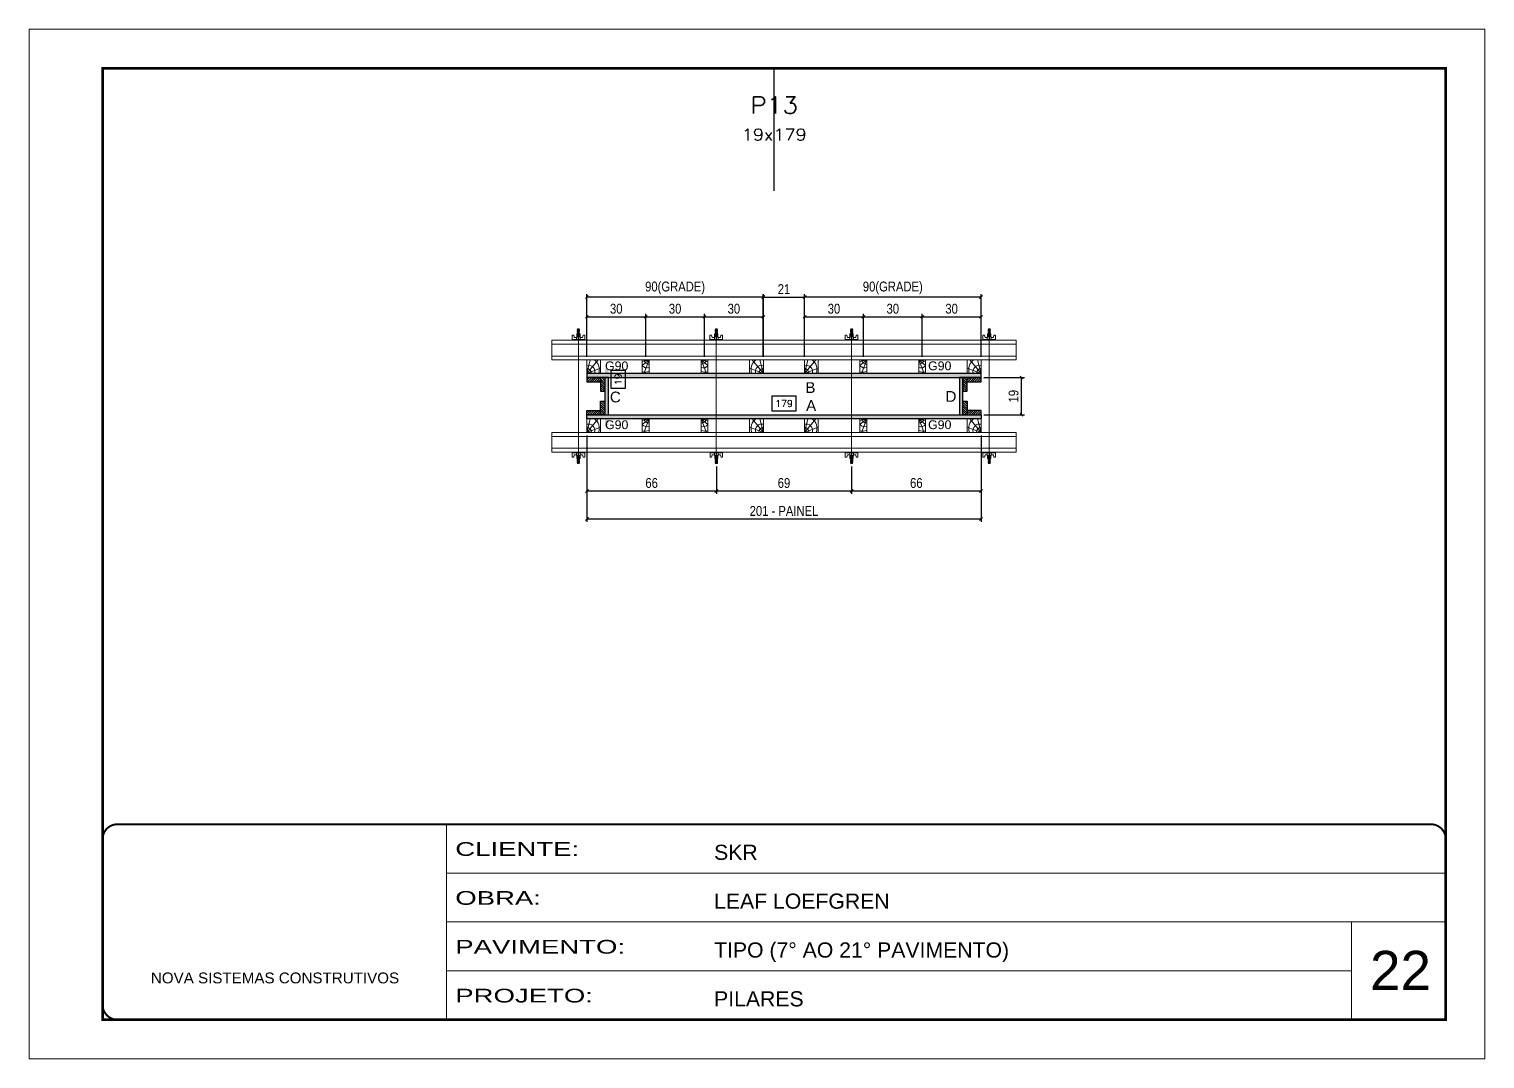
# Model space of a CAD drawing. Extents: x 14400 to 27878, y -21631 to 6985.
# Drawn here: x 16012 to 17497, y 192 to 1242 of the extents above; entities that cross this region are included whole.
import ezdxf
from ezdxf.enums import TextEntityAlignment as Align

# ---------------------------------------------------------------- set-up
doc = ezdxf.new("R2010")
doc.units = 0
for name, pattern in [('CONTINUO', [0]), ('DASHED', [0.75, 0.5, -0.25]), ('HIDDEN', [0.375, 0.25, -0.125])]:
    doc.linetypes.add(name, pattern=pattern)
for name, color, linetype, lineweight in [('CARIMBO', 255, 'Continuous', 9), ('Folhas', 255, 'Continuous', 9), ('Hachura', 251, 'Continuous', 9), ('Madeira', 126, 'Continuous', 18), ('Perfil Metálico', 224, 'Continuous', 18), ('SARRAFO DE PRESSAO', 251, 'DASHED', 9), ('Texto Seção', 7, 'Continuous', 15)]:
    doc.layers.add(name, color=color, linetype=linetype, lineweight=lineweight)
for name, color, linetype in [('CHAPA', 1, 'Continuous'), ('COTA', 241, 'Continuous'), ('MEIO_PONT', 93, 'Continuous'), ('SARRAFO', 251, 'Continuous'), ('Texto de Titulo', 7, 'Continuous'), ('Texto Qtd Sarr', 242, 'Continuous'), ('TEXTO_GERAL', 7, 'Continuous')]:
    doc.layers.add(name, color=color, linetype=linetype)
doc.styles.add('ARIAL', font='arial.ttf')
doc.styles.add('COTA TECNICA 2X', font='techl___.ttf', dxfattribs={"height": 10})
doc.styles.add('ROMANS', font='romans.shx')
doc.styles.add('SANSSERIF', font='sas_____.pfb')
doc.styles.add('Tecnologia', font='')
doc.styles.get('Tecnologia').set_extended_font_data('Forgotten Futurist')
doc.dimstyles.new('SECAO PILAR', dxfattribs={"dimtxt": 10, "dimasz": 3, "dimexe": 3, "dimexo": 3, "dimgap": 3, "dimtad": 1, "dimdec": 1, "dimlfac": 0.5, "dimzin": 12, "dimdsep": 46, "dimtxsty": 'COTA TECNICA 2X', "dimblk1": 'OBLIQUE', "dimblk2": 'OBLIQUE', "dimsah": 1, "dimcen": 0.9, "dimclrd": 256, "dimclre": 256, "dimclrt": 256, "dimadec": 1, "dimazin": 3, "dimtfac": 1, "dimtdec": 1, "dimtmove": 0, "dimatfit": 3, "dimfxl": 1, "dimtolj": 1, "dimtzin": 12, "dimarcsym": 0})
doc.dimstyles.new('SECÇÃO 2', dxfattribs={"dimtxt": 7, "dimasz": 6, "dimexe": 0.18, "dimexo": 2, "dimgap": -4, "dimtad": 3, "dimdec": 1, "dimlfac": 0.5, "dimzin": 12, "dimdsep": 46, "dimtxsty": 'ROMANS', "dimblk": 'ARCHTICK', "dimcen": 0.09, "dimse1": 1, "dimse2": 1, "dimsd1": 1, "dimsd2": 1, "dimclrd": 180, "dimclre": 5, "dimclrt": 1, "dimadec": 0, "dimazin": 3, "dimtfac": 1, "dimtdec": 1, "dimtofl": 0, "dimtmove": 0, "dimatfit": 3, "dimldrblk": 'ARCHTICK', "dimfxl": 1, "dimtolj": 1, "dimtzin": 0, "dimarcsym": 0})
pattern_1 = [(225, (7457.0154, -22042.8167), (1.12253202, -1.12253202), [])]

# ---------------------------------------------------------------- blocks, each defined once
blk = doc.blocks.new('9999999999')
at = {"color": 30, "linetype": 'CONTINUO'}
for p, q in [((98564.6, 34230.2), (98564.6, 34429.4)), ((98564.6, 34379.6), (99584, 34379.6)), ((98564.6, 34329.8), (99488, 34329.8)), ((99584, 34329.8), (99488, 34329.8)), ((99488, 34329.8), (99488, 34230.2)), ((98564.6, 34280), (99488, 34280))]:
    blk.add_line(p, q, dxfattribs=at)
at = {"color": 30, "linetype": 'CONTINUO', "const_width": 2}
blk.add_lwpolyline([(99584, 34230.2), (99584, 34414.4, 0.414214), (99569, 34429.4), (98229, 34429.4, 0.414214), (98214, 34414.4), (98214, 34245.2, 0.414214), (98229, 34230.2), (99584, 34230.2)], format="xyb", dxfattribs=at)
at = {"layer": 'Folhas'}
blk.add_lwpolyline([(98139, 34190.2), (99624, 34190.2), (99624, 35240.2), (98139, 35240.2)], close=True, dxfattribs=at)
at = {"layer": 'Folhas', "color": 30, "const_width": 3}
blk.add_lwpolyline([(98214, 34230.2), (99584, 34230.2), (99584, 35200.2), (98214, 35200.2)], close=True, dxfattribs=at)
at = {"color": 7, "linetype": 'Continuous', "ltscale": 5, "style": 'ARIAL'}
for s, height, p in [('SKR', 15.48, (98837.7, 34393.1)), ('LEAF LOEFGREN', 15.483, (98837.7, 34343.3)), ('TIPO (7° AO 21° PAVIMENTO)', 15.483, (98837.7, 34293.5)), ('NOVA SISTEMAS CONSTRUTIVOS', 11.059, (98263.2, 34267.2)), ('PILARES', 15.48, (98837.7, 34243.7))]:
    blk.add_text(s, height=height, dxfattribs=at).set_placement(p)
at = {"layer": 'Folhas', "color": 7, "style": 'Tecnologia', "width": 1.5}
for s, p in [('CLIENTE:', (98573.7, 34397.2)), ('OBRA:', (98573.7, 34347.3)), ('PAVIMENTO:', (98573.7, 34297.5)), ('PROJETO:', (98573.7, 34247.7))]:
    blk.add_text(s, height=14, dxfattribs=at).set_placement(p)
blk = doc.blocks.new('*D1628')
at = {"layer": 'COTA', "color": 180, "lineweight": -2, "transparency": 16777216}
for p, q in [((16620.4, 893.8), (16605.4, 893.8)), ((16605.4, 893.8), (16605.4, 875.8)), ((16620.4, 875.8), (16620.4, 893.8)), ((16605.4, 875.8), (16620.4, 875.8))]:
    blk.add_line(p, q, dxfattribs=at)
at = {"layer": 'Defpoints', "color": 0, "transparency": 16777216}
for p in [(16620.3, 886.6), (16620.3, 848.6), (16624.4, 848.6)]:
    blk.add_point(p, dxfattribs=at)
at = {"layer": 'COTA', "color": 1, "transparency": 16777216, "insert": (16612.9, 884.8), "char_height": 7, "attachment_point": 5, "rotation": 90, "style": 'ROMANS'}
blk.add_mtext('\\A1;19', dxfattribs=at)
blk = doc.blocks.new('_ArchTick')
at = {"color": 0, "linetype": 'ByBlock', "const_width": 0.15}
blk.add_lwpolyline([(-0.5, -0.5), (0.5, 0.5)], dxfattribs=at)
blk = doc.blocks.new('*D1629')
at = {"layer": 'COTA', "color": 180, "lineweight": -2, "transparency": 16777216}
for p, q in [((16794.3, 867.6), (16769.6, 867.6)), ((16769.6, 867.6), (16769.6, 852.6)), ((16794.3, 852.6), (16794.3, 867.6)), ((16769.6, 852.6), (16794.3, 852.6))]:
    blk.add_line(p, q, dxfattribs=at)
at = {"layer": 'Defpoints', "color": 0, "transparency": 16777216}
for p in [(16603, 848.6), (16961, 848.6), (16961, 848.6)]:
    blk.add_point(p, dxfattribs=at)
at = {"layer": 'COTA', "color": 1, "transparency": 16777216, "insert": (16782, 860.1), "char_height": 7, "attachment_point": 5, "style": 'ROMANS'}
blk.add_mtext('\\A1;179', dxfattribs=at)
blk = doc.blocks.new('_Oblique')
at = {"color": 0, "linetype": 'ByBlock', "lineweight": -2}
blk.add_line((-0.5, -0.5), (0.5, 0.5), dxfattribs=at)
blk = doc.blocks.new('*D1630')
at = {"layer": 'COTA', "lineweight": -2, "transparency": 16777216}
for p, q in [((16581, 827.6), (16581, 739.4)), ((16983, 827.6), (16983, 739.4)), ((16581, 742.4), (16983, 742.4))]:
    blk.add_line(p, q, dxfattribs=at)
at = {"layer": 'Defpoints', "color": 0, "transparency": 16777216}
for p in [(16581, 830.6), (16983, 830.6), (16983, 742.4)]:
    blk.add_point(p, dxfattribs=at)
at = {"layer": 'COTA', "lineweight": -2, "transparency": 16777216, "xscale": 3, "yscale": 3, "zscale": 3, "rotation": 180}
blk.add_blockref('_Oblique', (16581, 742.4), dxfattribs=at)
at = {"layer": 'COTA', "lineweight": -2, "transparency": 16777216, "xscale": 3, "yscale": 3, "zscale": 3}
blk.add_blockref('_Oblique', (16983, 742.4), dxfattribs=at)
at = {"layer": 'COTA', "transparency": 16777216, "insert": (16782, 750.5), "char_height": 10, "attachment_point": 5, "style": 'COTA TECNICA 2X'}
blk.add_mtext('\\A1;201 - PAINEL', dxfattribs=at)
blk = doc.blocks.new('*D1631')
at = {"layer": 'COTA', "lineweight": -2, "transparency": 16777216}
for p, q in [((16581, 827.6), (16581, 767.9)), ((16713, 795.8), (16713, 767.9)), ((16581, 770.9), (16713, 770.9))]:
    blk.add_line(p, q, dxfattribs=at)
at = {"layer": 'Defpoints', "color": 0, "transparency": 16777216}
for p in [(16581, 830.6), (16713, 798.8), (16713, 770.9)]:
    blk.add_point(p, dxfattribs=at)
at = {"layer": 'COTA', "lineweight": -2, "transparency": 16777216, "xscale": 3, "yscale": 3, "zscale": 3, "rotation": 180}
blk.add_blockref('_Oblique', (16581, 770.9), dxfattribs=at)
at = {"layer": 'COTA', "lineweight": -2, "transparency": 16777216, "xscale": 3, "yscale": 3, "zscale": 3}
blk.add_blockref('_Oblique', (16713, 770.9), dxfattribs=at)
at = {"layer": 'COTA', "transparency": 16777216, "insert": (16647, 779), "char_height": 10, "attachment_point": 5, "style": 'COTA TECNICA 2X'}
blk.add_mtext('\\A1;66', dxfattribs=at)
blk = doc.blocks.new('*D1632')
at = {"layer": 'COTA', "lineweight": -2, "transparency": 16777216}
for p, q in [((16983, 827.6), (16983, 767.9)), ((16851, 795.8), (16851, 767.9)), ((16851, 770.9), (16983, 770.9))]:
    blk.add_line(p, q, dxfattribs=at)
at = {"layer": 'Defpoints', "color": 0, "transparency": 16777216}
for p in [(16983, 830.6), (16851, 798.8), (16983, 770.9)]:
    blk.add_point(p, dxfattribs=at)
at = {"layer": 'COTA', "lineweight": -2, "transparency": 16777216, "xscale": 3, "yscale": 3, "zscale": 3, "rotation": 180}
blk.add_blockref('_Oblique', (16851, 770.9), dxfattribs=at)
at = {"layer": 'COTA', "lineweight": -2, "transparency": 16777216, "xscale": 3, "yscale": 3, "zscale": 3}
blk.add_blockref('_Oblique', (16983, 770.9), dxfattribs=at)
at = {"layer": 'COTA', "transparency": 16777216, "insert": (16917, 779), "char_height": 10, "attachment_point": 5, "style": 'COTA TECNICA 2X'}
blk.add_mtext('\\A1;66', dxfattribs=at)
blk = doc.blocks.new('C')
at = {"layer": 'Hachura', "color": 0}
for p, q in [((0, 3.22), (0, -3.22)), ((0.45, 3.22), (0, 3.22)), ((0.46, 3.16), (0, 3.16)), ((0.46, 3.05), (0, 3.05)), ((0.46, 2.88), (0, 2.88)), ((0, 2.75), (0, -1.16)), ((0.46, 2.65), (0, 2.65)), ((0.46, 2.23), (0, 2.23)), ((0.46, 1.51), (0, 1.51)), ((0.39, 0.49), (0.17, 0.49)), ((0.45, -3.23), (0.45, 3.22)), ((0.45, 3.22), (2.58, 3.22)), ((1.74, 0.97), (0.45, 0.97)), ((1.45, 0.1), (0.45, 0.1)), ((1.35, 1.94), (1.35, 0.96)), ((2.58, 2.39), (1.47, 2.09)), ((1.74, -0.97), (1.74, 0.97)), ((1.74, 0.97), (1.74, 0.84)), ((1.74, 0.97), (1.74, 0.84)), ((1.74, 0.84), (3.35, 0.84)), ((3.35, 0.45), (1.74, 0.45)), ((2.58, 3.22), (2.58, 2.39)), ((3.32, 0.84), (3.32, -0.84)), ((3.35, 0.84), (3.35, -0.84)), ((3.68, 0.45), (3.35, 0.45)), ((3.84, -0.52), (3.35, 0.45)), ((3.35, 0.06), (3.67, -0.57)), ((3.68, 0.45), (4.16, -0.52)), ((3.72, 0.5), (4.25, -0.57)), ((4.37, -0.55), (3.83, 0.53)), ((4.15, 0.45), (3.93, 0.45)), ((4.42, -0.52), (3.93, 0.45)), ((4.15, 0.45), (4.26, 0.45)), ((4.26, 0.45), (4.74, -0.52)), ((4.3, 0.5), (4.83, -0.57)), ((4.95, -0.55), (4.41, 0.53)), ((4.51, 0.45), (4.84, 0.45)), ((5, -0.52), (4.51, 0.45)), ((4.84, 0.45), (5.32, -0.52)), ((4.88, 0.5), (5.41, -0.57)), ((5.53, -0.55), (4.99, 0.53)), ((5.58, -0.52), (5.09, 0.45)), ((5.42, 0.45), (5.09, 0.45)), ((5.58, -0.52), (5.09, 0.45)), ((5.42, 0.45), (5.74, -0.19)), ((5.46, 0.5), (5.74, -0.07)), ((5.74, 0.19), (5.57, 0.53)), ((5.74, 0.32), (5.68, 0.45)), ((5.68, 0.45), (5.74, 0.45)), ((5.74, 0.45), (5.9, 0.29)), ((5.74, 0.45), (5.74, -0.52)), ((5.9, -0.36), (5.9, 0.29)), ((0.45, 0), (0, 0)), ((0.46, -1.52), (0, -1.52)), ((0.46, -2.23), (0, -2.23)), ((0.46, -2.65), (0, -2.65)), ((0.46, -2.88), (0, -2.88)), ((0.46, -3.05), (0, -3.05)), ((0.46, -3.16), (0, -3.16)), ((0, -3.22), (2.57, -3.22)), ((0.08, -0.48), (0.29, -0.48)), ((0.29, -0.48), (0.4, -0.48)), ((0.45, 0), (0.45, -0.97)), ((0.45, -0.16), (1.45, -0.16)), ((0.45, -0.65), (0.45, -0.32)), ((0.45, -3.23), (0.45, -0.65)), ((0.45, -0.97), (1.74, -0.97)), ((1.35, -1.94), (1.35, -0.97)), ((2.58, -2.39), (1.47, -2.1)), ((3.35, -0.32), (1.74, -0.32)), ((3.35, -0.84), (1.74, -0.84)), ((2.58, -3.23), (2.58, -2.39)), ((3.35, -0.07), (3.58, -0.52)), ((3.35, -0.52), (3.58, -0.52)), ((3.84, -0.52), (4.16, -0.52)), ((4.42, -0.52), (4.74, -0.52)), ((4.63, -0.52), (4.74, -0.52)), ((5, -0.52), (5.32, -0.52)), ((5.58, -0.52), (5.74, -0.52)), ((5.74, -0.52), (5.9, -0.36)), ((5.74, -0.52), (5.74, -0.52))]:
    blk.add_line(p, q, dxfattribs=at)
for centre, radius, start, end in [((1.52, 1.94), 0.161, 104.74356, 180), ((1.44, -0.03), 0.129, 272.69497, 87.30503), ((3.81, 0.39), 0.143, 25.56881, 154.43119), ((4.39, 0.39), 0.143, 25.56881, 154.43119), ((4.97, 0.39), 0.143, 25.56881, 154.43119), ((5.55, 0.39), 0.143, 25.56881, 154.43119), ((0.17, -0.37), 0.174, 221.74404, 317.85924), ((1.52, -1.94), 0.161, 180, 255.25644), ((3.71, -0.4), 0.174, 222.14076, 318.25596), ((4.29, -0.4), 0.174, 222.14076, 318.25596), ((4.87, -0.4), 0.174, 222.14076, 318.25596), ((5.45, -0.4), 0.174, 222.14076, 318.25596), ((5.61, -0.4), 0.174, 317.85924, 318.25596)]:
    blk.add_arc(centre, radius, start, end, dxfattribs=at)
blk = doc.blocks.new('*D1633')
at = {"layer": 'COTA', "lineweight": -2, "transparency": 16777216}
for p, q in [((16713, 795.8), (16713, 767.9)), ((16851, 795.8), (16851, 767.9)), ((16713, 770.9), (16851, 770.9))]:
    blk.add_line(p, q, dxfattribs=at)
at = {"layer": 'Defpoints', "color": 0, "transparency": 16777216}
for p in [(16713, 798.8), (16851, 798.8), (16851, 770.9)]:
    blk.add_point(p, dxfattribs=at)
at = {"layer": 'COTA', "lineweight": -2, "transparency": 16777216, "xscale": 3, "yscale": 3, "zscale": 3, "rotation": 180}
blk.add_blockref('_Oblique', (16713, 770.9), dxfattribs=at)
at = {"layer": 'COTA', "lineweight": -2, "transparency": 16777216, "xscale": 3, "yscale": 3, "zscale": 3}
blk.add_blockref('_Oblique', (16851, 770.9), dxfattribs=at)
at = {"layer": 'COTA', "transparency": 16777216, "insert": (16782, 779), "char_height": 10, "attachment_point": 5, "style": 'COTA TECNICA 2X'}
blk.add_mtext('\\A1;69', dxfattribs=at)
blk = doc.blocks.new('*D1634')
at = {"layer": 'COTA', "lineweight": -2, "transparency": 16777216}
for p, q in [((16803, 907.6), (16803, 951.5)), ((16863, 907.6), (16863, 951.5)), ((16803, 948.5), (16863, 948.5))]:
    blk.add_line(p, q, dxfattribs=at)
at = {"layer": 'Defpoints', "color": 0, "transparency": 16777216}
for p in [(16863, 948.5), (16803, 904.6), (16863, 904.6)]:
    blk.add_point(p, dxfattribs=at)
at = {"layer": 'COTA', "lineweight": -2, "transparency": 16777216, "xscale": 3, "yscale": 3, "zscale": 3, "rotation": 180}
blk.add_blockref('_Oblique', (16803, 948.5), dxfattribs=at)
at = {"layer": 'COTA', "lineweight": -2, "transparency": 16777216, "xscale": 3, "yscale": 3, "zscale": 3}
blk.add_blockref('_Oblique', (16863, 948.5), dxfattribs=at)
at = {"layer": 'COTA', "transparency": 16777216, "insert": (16833, 956.7), "char_height": 10, "attachment_point": 5, "style": 'COTA TECNICA 2X'}
blk.add_mtext('\\A1;30', dxfattribs=at)
blk = doc.blocks.new('*D1635')
at = {"layer": 'COTA', "lineweight": -2, "transparency": 16777216}
for p, q in [((16863, 907.6), (16863, 951.5)), ((16923, 907.6), (16923, 951.5)), ((16863, 948.5), (16923, 948.5))]:
    blk.add_line(p, q, dxfattribs=at)
at = {"layer": 'Defpoints', "color": 0, "transparency": 16777216}
for p in [(16923, 948.5), (16863, 904.6), (16923, 904.6)]:
    blk.add_point(p, dxfattribs=at)
at = {"layer": 'COTA', "lineweight": -2, "transparency": 16777216, "xscale": 3, "yscale": 3, "zscale": 3, "rotation": 180}
blk.add_blockref('_Oblique', (16863, 948.5), dxfattribs=at)
at = {"layer": 'COTA', "lineweight": -2, "transparency": 16777216, "xscale": 3, "yscale": 3, "zscale": 3}
blk.add_blockref('_Oblique', (16923, 948.5), dxfattribs=at)
at = {"layer": 'COTA', "transparency": 16777216, "insert": (16893, 956.7), "char_height": 10, "attachment_point": 5, "style": 'COTA TECNICA 2X'}
blk.add_mtext('\\A1;30', dxfattribs=at)
blk = doc.blocks.new('*D1636')
at = {"layer": 'COTA', "lineweight": -2, "transparency": 16777216}
for p, q in [((16923, 907.6), (16923, 951.5)), ((16983, 907.6), (16983, 951.5)), ((16923, 948.5), (16983, 948.5))]:
    blk.add_line(p, q, dxfattribs=at)
at = {"layer": 'Defpoints', "color": 0, "transparency": 16777216}
for p in [(16983, 948.5), (16923, 904.6), (16983, 904.6)]:
    blk.add_point(p, dxfattribs=at)
at = {"layer": 'COTA', "lineweight": -2, "transparency": 16777216, "xscale": 3, "yscale": 3, "zscale": 3, "rotation": 180}
blk.add_blockref('_Oblique', (16923, 948.5), dxfattribs=at)
at = {"layer": 'COTA', "lineweight": -2, "transparency": 16777216, "xscale": 3, "yscale": 3, "zscale": 3}
blk.add_blockref('_Oblique', (16983, 948.5), dxfattribs=at)
at = {"layer": 'COTA', "transparency": 16777216, "insert": (16953, 956.7), "char_height": 10, "attachment_point": 5, "style": 'COTA TECNICA 2X'}
blk.add_mtext('\\A1;30', dxfattribs=at)
blk = doc.blocks.new('*D1637')
at = {"layer": 'COTA', "lineweight": -2, "transparency": 16777216}
for p, q in [((16803, 907.6), (16803, 971.7)), ((16983, 968.7), (16803, 968.7)), ((16983, 907.6), (16983, 971.7))]:
    blk.add_line(p, q, dxfattribs=at)
at = {"layer": 'Defpoints', "color": 0, "transparency": 16777216}
for p in [(16803, 968.7), (16803, 904.6), (16983, 904.6)]:
    blk.add_point(p, dxfattribs=at)
at = {"layer": 'COTA', "lineweight": -2, "transparency": 16777216, "xscale": 3, "yscale": 3, "zscale": 3, "rotation": 180}
blk.add_blockref('_Oblique', (16803, 968.7), dxfattribs=at)
at = {"layer": 'COTA', "lineweight": -2, "transparency": 16777216, "xscale": 3, "yscale": 3, "zscale": 3}
blk.add_blockref('_Oblique', (16983, 968.7), dxfattribs=at)
at = {"layer": 'COTA', "transparency": 16777216, "insert": (16893, 977.9), "char_height": 10, "attachment_point": 5, "style": 'COTA TECNICA 2X'}
blk.add_mtext('\\A1;90(GRADE)', dxfattribs=at)
blk = doc.blocks.new('*D1638')
at = {"layer": 'COTA', "lineweight": -2, "transparency": 16777216}
for p, q in [((16986, 886.6), (17027.3, 886.6)), ((17024.3, 848.6), (17024.3, 886.6)), ((16986, 848.6), (17027.3, 848.6))]:
    blk.add_line(p, q, dxfattribs=at)
at = {"layer": 'Defpoints', "color": 0, "transparency": 16777216}
for p in [(16983, 886.6), (17024.3, 886.6), (16983, 848.6)]:
    blk.add_point(p, dxfattribs=at)
at = {"layer": 'COTA', "lineweight": -2, "transparency": 16777216, "xscale": 3, "yscale": 3, "zscale": 3}
for p, rotation in [((17024.3, 886.6), 90), ((17024.3, 848.6), 270)]:
    blk.add_blockref('_Oblique', p, dxfattribs=dict(at, rotation=rotation))
at = {"layer": 'COTA', "transparency": 16777216, "insert": (17016.2, 867.6), "char_height": 10, "attachment_point": 5, "rotation": 90, "style": 'COTA TECNICA 2X'}
blk.add_mtext('\\A1;19', dxfattribs=at)
blk = doc.blocks.new('PONTALETE')
at = {"layer": 'Madeira'}
for q in [(2.71, 7), (7, 5.76), (7, 1.74)]:
    blk.add_line((0, 0), q, dxfattribs=at)
blk.add_lwpolyline([(0, 0), (7, 0), (7, 7), (0, 7)], close=True, dxfattribs=at)
for centre, radius, start, end in [((2.04, 0.06), 6.23, 37.28179, 109.09128), ((1.09, 0.9), 3.19, 343.60304, 109.98471), ((-0.21, -0.78), 3.09, 14.63219, 86.0383)]:
    blk.add_arc(centre, radius, start, end, dxfattribs=at)
blk = doc.blocks.new('MEIO PONTALETE')
at = {"layer": 'Madeira'}
for q in [(2.71, 7), (3.5, 2.88), (3.5, 0.87)]:
    blk.add_line((0, 0), q, dxfattribs=at)
blk.add_lwpolyline([(0, 0), (3.5, 0), (3.5, 7), (0, 7)], close=True, dxfattribs=at)
for centre, radius, start, end in [((2.04, 0.06), 6.23, 76.44987, 109.09128), ((1.09, 0.9), 3.19, 40.90626, 109.98471), ((-0.21, -0.78), 3.09, 14.63219, 86.0383)]:
    blk.add_arc(centre, radius, start, end, dxfattribs=at)
blk = doc.blocks.new('*D1639')
at = {"layer": 'COTA', "lineweight": -2, "transparency": 16777216}
for p, q in [((16580.9, 907.6), (16580.9, 951.5)), ((16640.9, 907.6), (16640.9, 951.5)), ((16580.9, 948.5), (16640.9, 948.5))]:
    blk.add_line(p, q, dxfattribs=at)
at = {"layer": 'Defpoints', "color": 0, "transparency": 16777216}
for p in [(16640.9, 948.5), (16580.9, 904.6), (16640.9, 904.6)]:
    blk.add_point(p, dxfattribs=at)
at = {"layer": 'COTA', "lineweight": -2, "transparency": 16777216, "xscale": 3, "yscale": 3, "zscale": 3, "rotation": 180}
blk.add_blockref('_Oblique', (16580.9, 948.5), dxfattribs=at)
at = {"layer": 'COTA', "lineweight": -2, "transparency": 16777216, "xscale": 3, "yscale": 3, "zscale": 3}
blk.add_blockref('_Oblique', (16640.9, 948.5), dxfattribs=at)
at = {"layer": 'COTA', "transparency": 16777216, "insert": (16610.9, 956.7), "char_height": 10, "attachment_point": 5, "style": 'COTA TECNICA 2X'}
blk.add_mtext('\\A1;30', dxfattribs=at)
blk = doc.blocks.new('*D1640')
at = {"layer": 'COTA', "lineweight": -2, "transparency": 16777216}
for p, q in [((16640.9, 907.6), (16640.9, 951.5)), ((16700.9, 907.6), (16700.9, 951.5)), ((16640.9, 948.5), (16700.9, 948.5))]:
    blk.add_line(p, q, dxfattribs=at)
at = {"layer": 'Defpoints', "color": 0, "transparency": 16777216}
for p in [(16700.9, 948.5), (16640.9, 904.6), (16700.9, 904.6)]:
    blk.add_point(p, dxfattribs=at)
at = {"layer": 'COTA', "lineweight": -2, "transparency": 16777216, "xscale": 3, "yscale": 3, "zscale": 3, "rotation": 180}
blk.add_blockref('_Oblique', (16640.9, 948.5), dxfattribs=at)
at = {"layer": 'COTA', "lineweight": -2, "transparency": 16777216, "xscale": 3, "yscale": 3, "zscale": 3}
blk.add_blockref('_Oblique', (16700.9, 948.5), dxfattribs=at)
at = {"layer": 'COTA', "transparency": 16777216, "insert": (16670.9, 956.7), "char_height": 10, "attachment_point": 5, "style": 'COTA TECNICA 2X'}
blk.add_mtext('\\A1;30', dxfattribs=at)
blk = doc.blocks.new('*D1641')
at = {"layer": 'COTA', "lineweight": -2, "transparency": 16777216}
for p, q in [((16700.9, 907.6), (16700.9, 951.5)), ((16760.9, 907.6), (16760.9, 951.5)), ((16700.9, 948.5), (16760.9, 948.5))]:
    blk.add_line(p, q, dxfattribs=at)
at = {"layer": 'Defpoints', "color": 0, "transparency": 16777216}
for p in [(16760.9, 948.5), (16700.9, 904.6), (16760.9, 904.6)]:
    blk.add_point(p, dxfattribs=at)
at = {"layer": 'COTA', "lineweight": -2, "transparency": 16777216, "xscale": 3, "yscale": 3, "zscale": 3, "rotation": 180}
blk.add_blockref('_Oblique', (16700.9, 948.5), dxfattribs=at)
at = {"layer": 'COTA', "lineweight": -2, "transparency": 16777216, "xscale": 3, "yscale": 3, "zscale": 3}
blk.add_blockref('_Oblique', (16760.9, 948.5), dxfattribs=at)
at = {"layer": 'COTA', "transparency": 16777216, "insert": (16730.9, 956.7), "char_height": 10, "attachment_point": 5, "style": 'COTA TECNICA 2X'}
blk.add_mtext('\\A1;30', dxfattribs=at)
blk = doc.blocks.new('*D1642')
at = {"layer": 'COTA', "lineweight": -2, "transparency": 16777216}
for p, q in [((16580.9, 907.6), (16580.9, 971.7)), ((16760.9, 968.7), (16580.9, 968.7)), ((16760.9, 907.6), (16760.9, 971.7))]:
    blk.add_line(p, q, dxfattribs=at)
at = {"layer": 'Defpoints', "color": 0, "transparency": 16777216}
for p in [(16580.9, 968.7), (16580.9, 904.6), (16760.9, 904.6)]:
    blk.add_point(p, dxfattribs=at)
at = {"layer": 'COTA', "lineweight": -2, "transparency": 16777216, "xscale": 3, "yscale": 3, "zscale": 3, "rotation": 180}
blk.add_blockref('_Oblique', (16580.9, 968.7), dxfattribs=at)
at = {"layer": 'COTA', "lineweight": -2, "transparency": 16777216, "xscale": 3, "yscale": 3, "zscale": 3}
blk.add_blockref('_Oblique', (16760.9, 968.7), dxfattribs=at)
at = {"layer": 'COTA', "transparency": 16777216, "insert": (16670.9, 977.9), "char_height": 10, "attachment_point": 5, "style": 'COTA TECNICA 2X'}
blk.add_mtext('\\A1;90(GRADE)', dxfattribs=at)
blk = doc.blocks.new('*D1643')
at = {"layer": 'COTA', "lineweight": -2, "transparency": 16777216}
for p, q in [((16761, 907.6), (16761, 971.7)), ((16761, 968.7), (16803, 968.7)), ((16803, 907.6), (16803, 971.7))]:
    blk.add_line(p, q, dxfattribs=at)
at = {"layer": 'Defpoints', "color": 0, "transparency": 16777216}
for p in [(16803, 968.7), (16761, 904.6), (16803, 904.6)]:
    blk.add_point(p, dxfattribs=at)
at = {"layer": 'COTA', "lineweight": -2, "transparency": 16777216, "xscale": 3, "yscale": 3, "zscale": 3, "rotation": 180}
blk.add_blockref('_Oblique', (16761, 968.7), dxfattribs=at)
at = {"layer": 'COTA', "lineweight": -2, "transparency": 16777216, "xscale": 3, "yscale": 3, "zscale": 3}
blk.add_blockref('_Oblique', (16803, 968.7), dxfattribs=at)
at = {"layer": 'COTA', "transparency": 16777216, "insert": (16782, 976.8), "char_height": 10, "attachment_point": 5, "style": 'COTA TECNICA 2X'}
blk.add_mtext('\\A1;21', dxfattribs=at)
blk = doc.blocks.new('titulo1')
at = {"layer": 'Defpoints', "color": 252, "linetype": 'HIDDEN', "ltscale": 2}
blk.add_line((0, 0), (0, 125), dxfattribs=at)
at = {"layer": 'Defpoints', "style": 'ROMANS', "oblique": 15}
blk.add_attdef('FOLHA', text='', height=10, dxfattribs=at).set_placement((0, 15.6), align=Align.MIDDLE_CENTER)
at = {"layer": 'Texto Qtd Sarr', "color": 3, "style": 'ROMANS', "oblique": 15}
for tag, height, p in [('TITULO', 17, (0, 71.4)), ('SEÇÃO', 12, (0, 41.5))]:
    blk.add_attdef(tag, text='', height=height, dxfattribs=at).set_placement(p, align=Align.MIDDLE_CENTER)

msp = doc.modelspace()

# ---------------------------------------------------------------- hatches: boundary and pattern name
at = {"layer": 'Hachura'}
h = msp.add_hatch(color=256, dxfattribs=at)
h.dxf.hatch_style = 1
h.paths.add_polyline_path([(16599.367, 836.591), (16602.967, 836.591), (16602.967, 895.591), (16599.367, 895.591)])
h = msp.add_hatch(color=256, dxfattribs=at)
h.dxf.hatch_style = 1
h.paths.add_polyline_path([(16982.967, 886.591), (16982.967, 890.591), (16580.967, 890.591), (16580.967, 886.591)])
h = msp.add_hatch(dxfattribs=at)
h.set_pattern_fill('ANSI31', color=256, scale=0.5, angle=180, style=0)
h.set_pattern_definition(pattern_1)
h.paths.add_polyline_path([(16594.967, 886.591), (16594.967, 882.191), (16580.967, 882.191), (16580.967, 886.591)])
h = msp.add_hatch(dxfattribs=at)
h.set_pattern_fill('ANSI31', color=256, scale=0.5, angle=270, style=0)
h.set_pattern_definition([(315, (39490.7754, -8616.3604), (1.12253202, 1.12253202), [])])
h.paths.add_polyline_path([(16599.367, 872.591), (16594.967, 872.591), (16594.967, 886.591), (16599.367, 886.591)])
h = msp.add_hatch(color=256, dxfattribs=at)
h.dxf.hatch_style = 1
h.paths.add_polyline_path([(16960.967, 848.591), (16964.567, 848.591), (16964.567, 886.591), (16960.967, 886.591)])
h = msp.add_hatch(dxfattribs=at)
h.set_pattern_fill('ANSI31', color=256, scale=0.5, angle=270, style=0)
h.set_pattern_definition([(315, (39860.3754, -8616.3604), (1.12253202, 1.12253202), [])])
h.paths.add_polyline_path([(16968.967, 872.591), (16964.567, 872.591), (16964.567, 886.591), (16968.967, 886.591)])
h = msp.add_hatch(dxfattribs=at)
h.set_pattern_fill('ANSI31', color=256, scale=0.5, angle=180, style=0)
h.set_pattern_definition([(225, (7845.0154, -22042.8167), (1.12253202, -1.12253202), [])])
h.paths.add_polyline_path([(16982.967, 886.591), (16982.967, 882.191), (16968.967, 882.191), (16968.967, 886.591)])
h = msp.add_hatch(dxfattribs=at)
h.set_pattern_fill('ANSI31', color=256, scale=0.5, angle=270, style=0)
h.set_pattern_definition([(315, (39490.7754, -8604.3604), (1.12253202, 1.12253202), [])])
h.paths.add_polyline_path([(16599.367, 862.591), (16594.967, 862.591), (16594.967, 848.591), (16599.367, 848.591)])
h = msp.add_hatch(dxfattribs=at)
h.set_pattern_fill('ANSI31', color=256, scale=0.5, angle=270, style=0)
h.set_pattern_definition([(315, (39860.3754, -8604.3604), (1.12253202, 1.12253202), [])])
h.paths.add_polyline_path([(16968.967, 862.591), (16964.567, 862.591), (16964.567, 848.591), (16968.967, 848.591)])
h = msp.add_hatch(dxfattribs=at)
h.set_pattern_fill('ANSI31', color=256, scale=0.5, angle=180, style=0)
h.set_pattern_definition(pattern_1)
h.paths.add_polyline_path([(16594.967, 848.591), (16594.967, 852.991), (16580.967, 852.991), (16580.967, 848.591)])
h = msp.add_hatch(color=256, dxfattribs=at)
h.dxf.hatch_style = 1
h.paths.add_polyline_path([(16982.967, 848.591), (16982.967, 844.591), (16580.967, 844.591), (16580.967, 848.591)])
h = msp.add_hatch(dxfattribs=at)
h.set_pattern_fill('ANSI31', color=256, scale=0.5, angle=180, style=0)
h.set_pattern_definition([(225, (7480.0154, -22042.8167), (1.12253202, -1.12253202), [])])
h.paths.add_polyline_path([(16968.967, 848.591), (16968.967, 852.991), (16982.967, 852.991), (16982.967, 848.591)])

# ---------------------------------------------------------------- linework, layer by layer
at = {"layer": 'CHAPA'}
for points in [[(16982.967, 886.591), (16982.967, 890.591), (16580.967, 890.591), (16580.967, 886.591)], [(16960.967, 848.591), (16964.567, 848.591), (16964.567, 886.591), (16960.967, 886.591)], [(16982.967, 848.591), (16982.967, 844.591), (16580.967, 844.591), (16580.967, 848.591)]]:
    msp.add_lwpolyline(points, close=True, dxfattribs=at)
msp.add_lwpolyline([(16599.367, 848.591), (16602.967, 848.591), (16602.967, 886.591), (16599.367, 886.591), (16599.367, 848.591)], dxfattribs=at)
at = {"layer": 'Hachura'}
for p, q in [((16572.278, 799.821), (16572.278, 931.562)), ((16712.968, 799.821), (16712.968, 931.562)), ((16850.968, 799.821), (16850.968, 931.562)), ((16991.356, 799.821), (16991.356, 931.562))]:
    msp.add_line(p, q, dxfattribs=at)
at = {"layer": 'Madeira'}
for points in [[(16580.967, 890.591), (16580.967, 904.591), (16760.967, 904.591), (16760.967, 890.591)], [(16802.967, 890.591), (16802.967, 904.591), (16982.967, 904.591), (16982.967, 890.591)], [(16580.967, 830.591), (16580.967, 844.591), (16760.967, 844.591), (16760.967, 830.591)], [(16802.967, 830.591), (16802.967, 844.591), (16982.967, 844.591), (16982.967, 830.591)]]:
    msp.add_lwpolyline(points, close=True, dxfattribs=at)
at = {"layer": 'Perfil Metálico'}
for p, q in [((17018.685, 920.532), (16545.249, 920.532)), ((17018.685, 908.532), (16545.249, 908.532)), ((17018.685, 826.591), (16545.249, 826.591)), ((17018.685, 814.591), (16545.249, 814.591))]:
    msp.add_line(p, q, dxfattribs=at)
for points in [[(17018.685, 904.592), (17018.685, 924.592), (16545.249, 924.532), (16545.249, 904.532)], [(16545.249, 830.591), (16545.249, 810.591), (17018.685, 810.651), (17018.685, 830.651)]]:
    msp.add_lwpolyline(points, close=True, dxfattribs=at)
at = {"layer": 'SARRAFO'}
for points in [[(16594.967, 886.591), (16580.967, 886.591), (16580.967, 882.191), (16594.967, 882.191)], [(16599.367, 886.591), (16594.967, 886.591), (16594.967, 872.591), (16599.367, 872.591)], [(16968.967, 882.191), (16982.967, 882.191), (16982.967, 886.591), (16968.967, 886.591)], [(16599.367, 848.591), (16594.967, 848.591), (16594.967, 862.591), (16599.367, 862.591)], [(16594.967, 848.591), (16580.967, 848.591), (16580.967, 852.991), (16594.967, 852.991)], [(16968.967, 848.591), (16982.967, 848.591), (16982.967, 852.991), (16968.967, 852.991)]]:
    msp.add_lwpolyline(points, dxfattribs=at)
for points in [[(16964.567, 886.591), (16964.567, 872.591), (16968.967, 872.591), (16968.967, 886.591)], [(16964.567, 848.591), (16964.567, 862.591), (16968.967, 862.591), (16968.967, 848.591)]]:
    msp.add_lwpolyline(points, close=True, dxfattribs=at)

# ---------------------------------------------------------------- block references
at = {"layer": 'Hachura', "linetype": 'Continuous', "yscale": 2, "zscale": 2}
for p, xscale, rotation in [((16572.287, 924.562), -2, 270), ((16712.958, 924.562), 2, 90.00000000000001), ((16850.958, 924.562), 2, 90.00000000000001), ((16991.347, 924.562), 2, 90.00000000000001), ((16572.279, 810.621), 2, 270), ((16712.967, 810.621), -2, 90), ((16850.967, 810.621), -2, 90), ((16991.356, 810.621), -2, 90)]:
    msp.add_blockref('C', p, dxfattribs=dict(at, xscale=xscale, rotation=rotation))
at = {"layer": 'MEIO_PONT'}
for name, p, xscale, yscale, zscale, rotation in [('PONTALETE', (16580.967, 890.591), -2, 2, 2, 270), ('MEIO PONTALETE', (16644.467, 904.591), 1.999999997962732, 1.999999997962732, 1.999999997962732, 180), ('MEIO PONTALETE', (16697.467, 904.591), -1.999999997962732, 1.999999997962732, 1.999999997962732, 180), ('PONTALETE', (16760.967, 890.591), 2, 2, 2, 89.99999999999997), ('PONTALETE', (16802.967, 890.591), -2, 2, 2, 270), ('MEIO PONTALETE', (16866.467, 904.591), 1.999999997962732, 1.999999997962732, 1.999999997962732, 180), ('MEIO PONTALETE', (16919.467, 904.591), -1.999999997962732, 1.999999997962732, 1.999999997962732, 180), ('PONTALETE', (16982.967, 890.591), 2, 2, 2, 89.99999999999997), ('PONTALETE', (16580.967, 830.591), -2, 2, 2, 270), ('MEIO PONTALETE', (16644.467, 844.591), 1.999999997962732, 1.999999997962732, 1.999999997962732, 180), ('MEIO PONTALETE', (16697.467, 844.591), -1.999999997962732, 1.999999997962732, 1.999999997962732, 180), ('PONTALETE', (16760.967, 830.591), 2, 2, 2, 89.99999999999997), ('PONTALETE', (16802.967, 830.591), -2, 2, 2, 270), ('MEIO PONTALETE', (16866.467, 844.591), 1.999999997962732, 1.999999997962732, 1.999999997962732, 180), ('MEIO PONTALETE', (16919.467, 844.591), -1.999999997962732, 1.999999997962732, 1.999999997962732, 180), ('PONTALETE', (16982.967, 830.591), 2, 2, 2, 89.99999999999997)]:
    msp.add_blockref(name, p, dxfattribs=dict(at, xscale=xscale, yscale=yscale, zscale=zscale, rotation=rotation))
at = {"layer": 'SARRAFO DE PRESSAO', "color": 6, "linetype": 'ByBlock'}
msp.add_blockref('9999999999', (-82127.011, -33998.353), dxfattribs=at)
at = {"layer": 'Texto Seção'}
ref = msp.add_blockref('titulo1', (16771.967, 1076.852), dxfattribs=at)
ref.add_attrib('TITULO', 'P13', dxfattribs={"layer": 'Texto de Titulo', "color": 7, "height": 17, "style": 'ROMANS', "width": 1.1}).set_placement((16771.967, 1164.352), align=Align.MIDDLE_CENTER)
ref.add_attrib('SEÇÃO', '19x179', dxfattribs={"layer": 'Texto de Titulo', "color": 7, "height": 12, "style": 'ROMANS', "width": 1.1}).set_placement((16771.967, 1134.352), align=Align.MIDDLE_CENTER)

# ---------------------------------------------------------------- texts
at = {"layer": 'CARIMBO', "style": 'ARIAL'}
msp.add_text('22', height=40, dxfattribs=at).set_placement((17379.828, 261.996))
at = {"layer": 'TEXTO_GERAL', "color": 0, "linetype": 'Continuous', "style": 'SANSSERIF'}
for p in [(16599.467, 898.486), (16929.004, 898.486), (16599.467, 838.486), (16929.004, 838.486)]:
    msp.add_text('G90', height=9, dxfattribs=at).set_placement(p, align=Align.MIDDLE_LEFT)
at = {"layer": 'TEXTO_GERAL', "style": 'ARIAL'}
for s, p in [('B', (16808.959, 876.341)), ('C', (16609.984, 866.736)), ('A', (16809.705, 858.111)), ('D', (16952.327, 867.315))]:
    msp.add_text(s, height=11, dxfattribs=at).set_placement(p, align=Align.MIDDLE_CENTER)

# ---------------------------------------------------------------- dimensions: what is measured, and where the dimension line sits
at = {"layer": 'COTA'}
for base, p1, p2, text, picture, middle in [((16580.946, 968.714), (16760.943, 904.587), (16580.946, 904.591), '<>(GRADE)', '*D1642', (16670.945, 977.934)), ((16802.967, 968.714), (16982.964, 904.588), (16802.967, 904.591), '<>(GRADE)', '*D1637', (16892.966, 977.934)), ((16982.967, 742.43), (16580.967, 830.601), (16982.967, 830.641), '<> - PAINEL', '*D1630', (16781.967, 750.533))]:
    dim = msp.add_linear_dim(base=base, p1=p1, p2=p2, text=text, dimstyle='SECAO PILAR', dxfattribs=at)
    dim.commit()
    dim.dimension.update_dxf_attribs({"geometry": picture, "text_midpoint": middle})
for base, p1, p2, picture, middle in [((16802.967, 968.713), (16760.967, 904.56), (16802.967, 904.56), '*D1643', (16781.967, 976.771)), ((16640.946, 948.518), (16580.946, 904.591), (16640.946, 904.591), '*D1639', (16610.946, 956.738)), ((16700.946, 948.518), (16640.946, 904.591), (16700.946, 904.591), '*D1640', (16670.946, 956.738)), ((16760.946, 948.518), (16700.946, 904.591), (16760.946, 904.587), '*D1641', (16730.946, 956.738)), ((16862.967, 948.518), (16802.967, 904.591), (16862.967, 904.591), '*D1634', (16832.967, 956.738)), ((16922.967, 948.518), (16862.967, 904.591), (16922.967, 904.591), '*D1635', (16892.967, 956.738)), ((16982.967, 948.518), (16922.967, 904.591), (16982.967, 904.587), '*D1636', (16952.967, 956.738)), ((16713.035, 770.854), (16580.967, 830.591), (16713.035, 798.821), '*D1631', (16647.001, 778.956)), ((16982.967, 770.854), (16851.035, 798.821), (16982.967, 830.591), '*D1632', (16917.001, 778.956)), ((16851.035, 770.854), (16713.035, 798.821), (16851.035, 798.821), '*D1633', (16782.035, 778.986))]:
    dim = msp.add_linear_dim(base=base, p1=p1, p2=p2, dimstyle='SECAO PILAR', dxfattribs=at)
    dim.commit()
    dim.dimension.update_dxf_attribs({"geometry": picture, "text_midpoint": middle})
dim = msp.add_linear_dim(base=(16624.382, 848.591), p1=(16620.287, 886.591), p2=(16620.287, 848.591), angle=270, dimstyle='SECÇÃO 2', dxfattribs=at)
dim.commit()
dim.dimension.update_dxf_attribs({"geometry": '*D1628', "text_midpoint": (16624.382, 884.796), "dimtype": 160})
dim = msp.add_linear_dim(base=(17024.268, 886.591), p1=(16982.967, 848.591), p2=(16982.97, 886.591), angle=90, dimstyle='SECAO PILAR', dxfattribs=at)
dim.commit()
dim.dimension.update_dxf_attribs({"geometry": '*D1638', "text_midpoint": (17016.18, 867.591)})
dim = msp.add_linear_dim(base=(16960.967, 848.591), p1=(16602.967, 848.591), p2=(16960.967, 848.591), dimstyle='SECÇÃO 2', dxfattribs=at)
dim.commit()
dim.dimension.update_dxf_attribs({"geometry": '*D1629', "text_midpoint": (16781.967, 848.591), "dimtype": 160})

doc.saveas('drawing.dxf')
